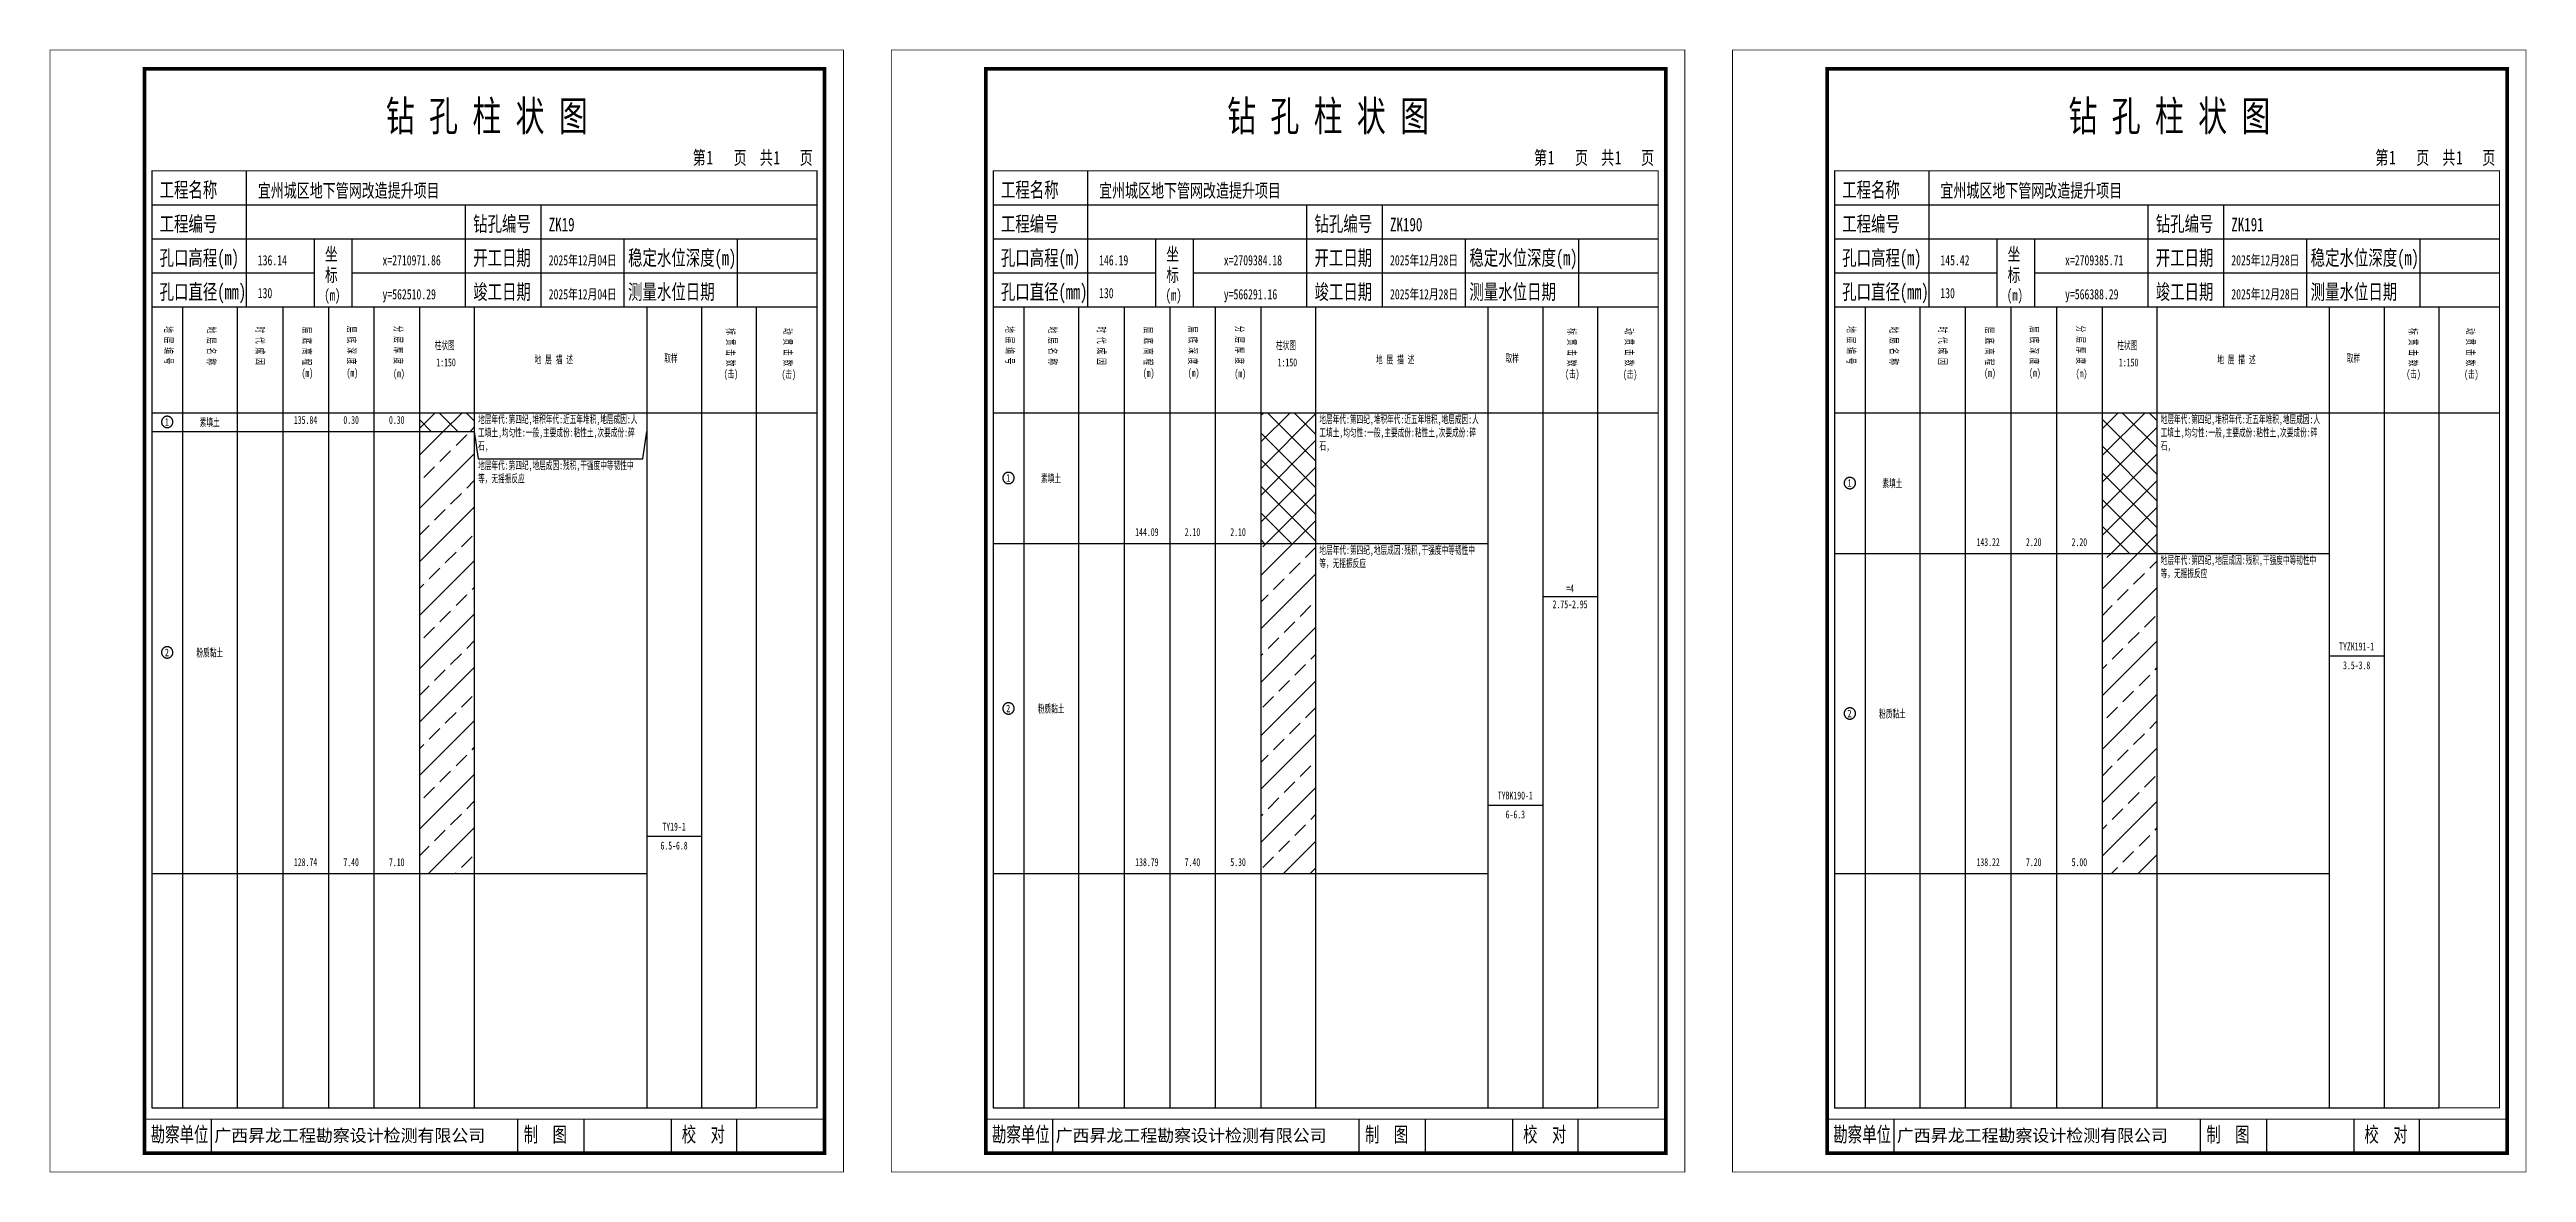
# Model space of a CAD drawing. Header units: millimetres. Extents: x 0 to 2711117, y 0 to 567555.
# Drawn here: x 45205 to 45861, y 0 to 297 of the extents above; entities that cross this region are included whole.
import ezdxf
from ezdxf.enums import TextEntityAlignment as Align

# ---------------------------------------------------------------- set-up
doc = ezdxf.new("R2010")
doc.units = ezdxf.units.MM
doc.layers.add('GICAD_POU_TEXTS', color=7, linetype='Continuous')
doc.layers.add('勘察点图例', color=7, linetype='Continuous')
doc.styles.add('HEAD_FONT', font='simfang.ttf', dxfattribs={"width": 0.6})
doc.styles.add('HEAD_FONT2', font='simfang.ttf', dxfattribs={"width": 0.6})
doc.styles.add('HT', font='simhei.ttf')
doc.styles.add('LZ_FONT', font='simfang.ttf', dxfattribs={"width": 0.7, "height": 8})
doc.styles.add('成果图图块', font='simfang.ttf', dxfattribs={"height": 2.5})
doc.styles.add('成果图表体', font='simfang.ttf', dxfattribs={"width": 0.6, "height": 2.1})
pattern_1 = [(45, (0, 0), (-3.5355339, 3.5355339), []), (135, (0, 0), (-3.5355339, -3.5355339), [])]
pattern_2 = [(45, (0, 0), (-7.0710678, 7.0710678), []), (45, (7.071, 0), (-7.0710678, 7.0710678), [4, -2])]

# ---------------------------------------------------------------- blocks, each defined once
blk = doc.blocks.new('ZK19')
for p, q in [((52, 229), (52, 265)), ((27, 256), (203, 256)), ((110, 229), (110, 256)), ((130, 229), (130, 256)), ((27, 247), (203, 247)), ((70, 229), (70, 247)), ((80, 229), (80, 247)), ((152, 229), (152, 247)), ((182, 229), (182, 247)), ((27, 238), (70, 238)), ((80, 238), (203, 238)), ((27, 229), (35.05, 229)), ((35.05, 229), (35.05, 17)), ((35.05, 229), (49.53, 229)), ((49.53, 229), (49.53, 17)), ((49.53, 229), (61.6, 229)), ((61.6, 229), (61.6, 17)), ((61.6, 229), (73.68, 229)), ((73.68, 229), (73.68, 17)), ((73.68, 229), (85.75, 229)), ((85.75, 229), (85.75, 17)), ((85.75, 229), (97.82, 229)), ((97.82, 229), (97.82, 17)), ((97.82, 229), (112.3, 229)), ((112.3, 229), (112.3, 17)), ((112.3, 229), (157.93, 229)), ((157.93, 229), (157.93, 17)), ((157.93, 229), (172.42, 229)), ((172.42, 229), (172.42, 17)), ((172.42, 229), (186.9, 229)), ((186.9, 229), (186.9, 17)), ((186.9, 229), (203, 229)), ((27, 201), (203, 201)), ((27, 17), (35.05, 17)), ((35.05, 17), (49.53, 17)), ((42.74, 4.95), (42.74, 13.95)), ((42.74, 4.95), (42.74, 13.95)), ((49.53, 17), (61.6, 17)), ((61.6, 17), (73.68, 17)), ((73.68, 17), (85.75, 17)), ((85.75, 17), (97.82, 17)), ((97.82, 17), (112.3, 17)), ((112.3, 17), (157.93, 17)), ((123.83, 4.95), (123.83, 13.95)), ((141.38, 4.95), (141.38, 13.95)), ((157.93, 17), (172.42, 17)), ((164.48, 4.95), (164.48, 13.95)), ((172.42, 17), (186.9, 17)), ((181.84, 4.95), (181.84, 13.95)), ((181.84, 4.95), (181.84, 13.95))]:
    blk.add_line(p, q)
for points, const_width in [([(0, 0), (210, 0), (210, 297), (0, 297)], 0.25), ([(25, 5), (205, 5), (205, 292), (25, 292)], 1), ([(27, 265), (203, 265), (203, 17), (27, 17)], 0.3)]:
    blk.add_lwpolyline(points, close=True, dxfattribs=dict(const_width=const_width))
at = {"const_width": 0.3}
for points in [[(27, 229), (203, 229)], [(25, 14), (205, 14)]]:
    blk.add_lwpolyline(points, dxfattribs=at)
at = {"style": 'LZ_FONT', "width": 0.7}
for s, height, p in [('钻 孔 柱 状 图', 8, (88.9, 275.54)), ('第', 3.6, (170.12, 266.7)), ('1', 3.6, (173.78, 266.75)), ('页', 3.6, (180.96, 266.7)), ('共', 3.6, (187.88, 266.7)), ('1', 3.6, (191.54, 266.7)), ('页', 3.6, (198.44, 266.7)), ('工程名称', 4, (29, 258)), ('宜州城区地下管网改造提升项目', 3.6, (55, 258)), ('工程编号', 4, (29, 249)), ('钻孔编号', 4, (112, 249)), ('ZK19', 3.6, (132, 249)), ('孔口高程(m)', 4, (29, 240)), ('136.14', 2.7, (55, 240)), ('坐', 3.5, (72.79, 241.24)), ('x=2710971.86', 2.7, (88, 240)), ('开工日期', 4, (112, 240)), ('2025年12月04日', 2.7, (132, 240)), ('稳定水位深度(m)', 4, (153, 240)), ('标', 3.5, (72.79, 235.7)), ('孔口直径(mm)', 4, (29, 231)), ('130', 2.7, (54.98, 231.31)), ('(m) ', 3, (72.59, 230.65)), ('y=562510.29', 2.7, (88, 231)), ('竣工日期', 4, (112, 231)), ('2025年12月04日', 2.7, (132, 231)), ('测量水位日期', 4, (153, 231)), ('勘察单位', 4, (26.65, 7.95)), ('制  图', 4, (125.4, 7.95)), ('校  对', 4, (167.22, 7.95))]:
    blk.add_text(s, height=height, dxfattribs=at).set_placement(p)
at = {"style": 'HT'}
blk.add_text('广西昇龙工程勘察设计检测有限公司', height=3.2865, dxfattribs=at).set_placement((43.48, 8.02))
at = {"char_height": 2.1, "width": 22.806, "attachment_point": 1, "rotation": 270, "style": 'HEAD_FONT'}
for s, insert in [('地 层 编 号', (32.46, 223.92)), ('地 层 名 称', (43.79, 223.76)), ('时 代 成 因', (56.67, 223.83)), ('层 底 高 程', (69.07, 223.71)), ('层 底 深 度', (80.9, 223.91)), ('分 层 厚 度', (93.26, 224.01)), ('标 贯 击 数', (181.21, 223.37)), ('动 贯 击 数', (196.38, 223.43))]:
    blk.add_mtext(s, dxfattribs=dict(at, insert=insert))
at = {"char_height": 2.1, "attachment_point": 1}
for s, insert, width, style in [('柱状图', (101.82, 219.87), 7.855, 'HEAD_FONT2'), ('地 层 描 述', (128.29, 216.11), 22.0781, 'HEAD_FONT2'), ('取样', (162.58, 216.44), 7.855, 'HEAD_FONT2'), ('(m)', (66.58, 212.56), 4.7944, 'HEAD_FONT'), ('(m)', (78.47, 212.61), 4.7944, 'HEAD_FONT'), ('(m)', (90.81, 212.43), 4.7944, 'HEAD_FONT'), ('1:150', (102.26, 215.36), 6.9223, 'HEAD_FONT2'), ('(击)', (178.33, 212.31), 7.855, 'HEAD_FONT2'), ('(击)', (193.64, 212.22), 7.855, 'HEAD_FONT2')]:
    blk.add_mtext(s, dxfattribs=dict(at, insert=insert, width=width, style=style))
blk = doc.blocks.new('ZK19_0')
at = {"color": 7}
blk.add_polyline3d([(-1.5, 0.02, 0), (-1.5, -0.06, 0), (-1.49, -0.13, 0), (-1.48, -0.2, 0), (-1.47, -0.28, 0), (-1.46, -0.35, 0), (-1.44, -0.42, 0), (-1.41, -0.49, 0), (-1.39, -0.56, 0), (-1.36, -0.63, 0), (-1.32, -0.69, 0), (-1.29, -0.76, 0), (-1.25, -0.82, 0), (-1.2, -0.88, 0), (-1.16, -0.94, 0), (-1.11, -0.99, 0), (-1.06, -1.04, 0), (-1.01, -1.1, 0), (-0.95, -1.14, 0), (-0.89, -1.19, 0), (-0.83, -1.23, 0), (-0.77, -1.27, 0), (-0.71, -1.31, 0), (-0.64, -1.34, 0), (-0.57, -1.37, 0), (-0.51, -1.4, 0), (-0.44, -1.42, 0), (-0.36, -1.44, 0), (-0.29, -1.46, 0), (-0.22, -1.47, 0), (-0.15, -1.48, 0), (-0.07, -1.48, 0), (0, -1.48, 0), (0.07, -1.48, 0), (0.15, -1.48, 0), (0.22, -1.47, 0), (0.29, -1.46, 0), (0.36, -1.44, 0), (0.44, -1.42, 0), (0.51, -1.4, 0), (0.57, -1.37, 0), (0.64, -1.34, 0), (0.71, -1.31, 0), (0.77, -1.27, 0), (0.83, -1.23, 0), (0.89, -1.19, 0), (0.95, -1.14, 0), (1.01, -1.1, 0), (1.06, -1.04, 0), (1.11, -0.99, 0), (1.16, -0.94, 0), (1.2, -0.88, 0), (1.25, -0.82, 0), (1.29, -0.76, 0), (1.32, -0.69, 0), (1.36, -0.63, 0), (1.39, -0.56, 0), (1.41, -0.49, 0), (1.44, -0.42, 0), (1.46, -0.35, 0), (1.47, -0.28, 0), (1.48, -0.2, 0), (1.49, -0.13, 0), (1.5, -0.06, 0), (1.5, 0.02, 0), (1.5, 0.09, 0), (1.49, 0.16, 0), (1.48, 0.24, 0), (1.47, 0.31, 0), (1.46, 0.38, 0), (1.44, 0.45, 0), (1.41, 0.52, 0), (1.39, 0.59, 0), (1.36, 0.66, 0), (1.32, 0.72, 0), (1.29, 0.79, 0), (1.25, 0.85, 0), (1.2, 0.91, 0), (1.16, 0.97, 0), (1.11, 1.02, 0), (1.06, 1.08, 0), (1.01, 1.13, 0), (0.95, 1.18, 0), (0.89, 1.22, 0), (0.83, 1.26, 0), (0.77, 1.3, 0), (0.71, 1.34, 0), (0.64, 1.37, 0), (0.57, 1.4, 0), (0.51, 1.43, 0), (0.44, 1.45, 0), (0.36, 1.47, 0), (0.29, 1.49, 0), (0.22, 1.5, 0), (0.15, 1.51, 0), (0.07, 1.51, 0), (0, 1.52, 0), (-0.07, 1.51, 0), (-0.15, 1.51, 0), (-0.22, 1.5, 0), (-0.29, 1.49, 0), (-0.36, 1.47, 0), (-0.44, 1.45, 0), (-0.51, 1.43, 0), (-0.57, 1.4, 0), (-0.64, 1.37, 0), (-0.71, 1.34, 0), (-0.77, 1.3, 0), (-0.83, 1.26, 0), (-0.89, 1.22, 0), (-0.95, 1.18, 0), (-1.01, 1.13, 0), (-1.06, 1.08, 0), (-1.11, 1.02, 0), (-1.16, 0.97, 0), (-1.2, 0.91, 0), (-1.25, 0.85, 0), (-1.29, 0.79, 0), (-1.32, 0.72, 0), (-1.36, 0.66, 0), (-1.39, 0.59, 0), (-1.41, 0.52, 0), (-1.44, 0.45, 0), (-1.46, 0.38, 0), (-1.47, 0.31, 0), (-1.48, 0.24, 0), (-1.49, 0.16, 0), (-1.5, 0.09, 0), (-1.5, 0.02, 0)], dxfattribs=at)
at = {"layer": 'GICAD_POU_TEXTS', "color": 7, "style": '成果图图块', "width": 0.7}
blk.add_text('1', height=2, dxfattribs=at).set_placement((-0.09, -0.99), align=Align.CENTER)
blk = doc.blocks.new('ZK19_1')
at = {"color": 7}
blk.add_polyline3d([(-1.5, 0.02, 0), (-1.5, -0.06, 0), (-1.49, -0.13, 0), (-1.48, -0.2, 0), (-1.47, -0.28, 0), (-1.46, -0.35, 0), (-1.44, -0.42, 0), (-1.41, -0.49, 0), (-1.39, -0.56, 0), (-1.36, -0.63, 0), (-1.32, -0.69, 0), (-1.29, -0.76, 0), (-1.25, -0.82, 0), (-1.2, -0.88, 0), (-1.16, -0.94, 0), (-1.11, -0.99, 0), (-1.06, -1.04, 0), (-1.01, -1.1, 0), (-0.95, -1.14, 0), (-0.89, -1.19, 0), (-0.83, -1.23, 0), (-0.77, -1.27, 0), (-0.71, -1.31, 0), (-0.64, -1.34, 0), (-0.57, -1.37, 0), (-0.51, -1.4, 0), (-0.44, -1.42, 0), (-0.36, -1.44, 0), (-0.29, -1.46, 0), (-0.22, -1.47, 0), (-0.15, -1.48, 0), (-0.07, -1.48, 0), (0, -1.48, 0), (0.07, -1.48, 0), (0.15, -1.48, 0), (0.22, -1.47, 0), (0.29, -1.46, 0), (0.36, -1.44, 0), (0.44, -1.42, 0), (0.51, -1.4, 0), (0.57, -1.37, 0), (0.64, -1.34, 0), (0.71, -1.31, 0), (0.77, -1.27, 0), (0.83, -1.23, 0), (0.89, -1.19, 0), (0.95, -1.14, 0), (1.01, -1.1, 0), (1.06, -1.04, 0), (1.11, -0.99, 0), (1.16, -0.94, 0), (1.2, -0.88, 0), (1.25, -0.82, 0), (1.29, -0.76, 0), (1.32, -0.69, 0), (1.36, -0.63, 0), (1.39, -0.56, 0), (1.41, -0.49, 0), (1.44, -0.42, 0), (1.46, -0.35, 0), (1.47, -0.28, 0), (1.48, -0.2, 0), (1.49, -0.13, 0), (1.5, -0.06, 0), (1.5, 0.02, 0), (1.5, 0.09, 0), (1.49, 0.16, 0), (1.48, 0.24, 0), (1.47, 0.31, 0), (1.46, 0.38, 0), (1.44, 0.45, 0), (1.41, 0.52, 0), (1.39, 0.59, 0), (1.36, 0.66, 0), (1.32, 0.72, 0), (1.29, 0.79, 0), (1.25, 0.85, 0), (1.2, 0.91, 0), (1.16, 0.97, 0), (1.11, 1.02, 0), (1.06, 1.08, 0), (1.01, 1.13, 0), (0.95, 1.18, 0), (0.89, 1.22, 0), (0.83, 1.26, 0), (0.77, 1.3, 0), (0.71, 1.34, 0), (0.64, 1.37, 0), (0.57, 1.4, 0), (0.51, 1.43, 0), (0.44, 1.45, 0), (0.36, 1.47, 0), (0.29, 1.49, 0), (0.22, 1.5, 0), (0.15, 1.51, 0), (0.07, 1.51, 0), (0, 1.52, 0), (-0.07, 1.51, 0), (-0.15, 1.51, 0), (-0.22, 1.5, 0), (-0.29, 1.49, 0), (-0.36, 1.47, 0), (-0.44, 1.45, 0), (-0.51, 1.43, 0), (-0.57, 1.4, 0), (-0.64, 1.37, 0), (-0.71, 1.34, 0), (-0.77, 1.3, 0), (-0.83, 1.26, 0), (-0.89, 1.22, 0), (-0.95, 1.18, 0), (-1.01, 1.13, 0), (-1.06, 1.08, 0), (-1.11, 1.02, 0), (-1.16, 0.97, 0), (-1.2, 0.91, 0), (-1.25, 0.85, 0), (-1.29, 0.79, 0), (-1.32, 0.72, 0), (-1.36, 0.66, 0), (-1.39, 0.59, 0), (-1.41, 0.52, 0), (-1.44, 0.45, 0), (-1.46, 0.38, 0), (-1.47, 0.31, 0), (-1.48, 0.24, 0), (-1.49, 0.16, 0), (-1.5, 0.09, 0), (-1.5, 0.02, 0)], dxfattribs=at)
at = {"layer": 'GICAD_POU_TEXTS', "color": 7, "style": '成果图图块', "width": 0.7}
blk.add_text('2', height=2, dxfattribs=at).set_placement((-0.09, -0.99), align=Align.CENTER)
blk = doc.blocks.new('ZK190')
for p, q in [((52, 229), (52, 265)), ((27, 256), (203, 256)), ((110, 229), (110, 256)), ((130, 229), (130, 256)), ((27, 247), (203, 247)), ((70, 229), (70, 247)), ((80, 229), (80, 247)), ((152, 229), (152, 247)), ((182, 229), (182, 247)), ((27, 238), (70, 238)), ((80, 238), (203, 238)), ((27, 229), (35.05, 229)), ((35.05, 229), (35.05, 17)), ((35.05, 229), (49.53, 229)), ((49.53, 229), (49.53, 17)), ((49.53, 229), (61.6, 229)), ((61.6, 229), (61.6, 17)), ((61.6, 229), (73.68, 229)), ((73.68, 229), (73.68, 17)), ((73.68, 229), (85.75, 229)), ((85.75, 229), (85.75, 17)), ((85.75, 229), (97.82, 229)), ((97.82, 229), (97.82, 17)), ((97.82, 229), (112.3, 229)), ((112.3, 229), (112.3, 17)), ((112.3, 229), (157.93, 229)), ((157.93, 229), (157.93, 17)), ((157.93, 229), (172.42, 229)), ((172.42, 229), (172.42, 17)), ((172.42, 229), (186.9, 229)), ((186.9, 229), (186.9, 17)), ((186.9, 229), (203, 229)), ((27, 201), (203, 201)), ((27, 17), (35.05, 17)), ((35.05, 17), (49.53, 17)), ((42.74, 4.95), (42.74, 13.95)), ((42.74, 4.95), (42.74, 13.95)), ((49.53, 17), (61.6, 17)), ((61.6, 17), (73.68, 17)), ((73.68, 17), (85.75, 17)), ((85.75, 17), (97.82, 17)), ((97.82, 17), (112.3, 17)), ((112.3, 17), (157.93, 17)), ((123.83, 4.95), (123.83, 13.95)), ((141.38, 4.95), (141.38, 13.95)), ((157.93, 17), (172.42, 17)), ((164.48, 4.95), (164.48, 13.95)), ((172.42, 17), (186.9, 17)), ((181.84, 4.95), (181.84, 13.95)), ((181.84, 4.95), (181.84, 13.95))]:
    blk.add_line(p, q)
for points, const_width in [([(0, 0), (210, 0), (210, 297), (0, 297)], 0.25), ([(25, 5), (205, 5), (205, 292), (25, 292)], 1), ([(27, 265), (203, 265), (203, 17), (27, 17)], 0.3)]:
    blk.add_lwpolyline(points, close=True, dxfattribs=dict(const_width=const_width))
at = {"const_width": 0.3}
for points in [[(27, 229), (203, 229)], [(25, 14), (205, 14)]]:
    blk.add_lwpolyline(points, dxfattribs=at)
at = {"style": 'LZ_FONT', "width": 0.7}
for s, height, p in [('钻 孔 柱 状 图', 8, (88.9, 275.54)), ('第', 3.6, (170.12, 266.7)), ('1', 3.6, (173.78, 266.75)), ('页', 3.6, (180.96, 266.7)), ('共', 3.6, (187.88, 266.7)), ('1', 3.6, (191.54, 266.7)), ('页', 3.6, (198.44, 266.7)), ('工程名称', 4, (29, 258)), ('宜州城区地下管网改造提升项目', 3.6, (55, 258)), ('工程编号', 4, (29, 249)), ('钻孔编号', 4, (112, 249)), ('ZK190', 3.6, (132, 249)), ('孔口高程(m)', 4, (29, 240)), ('146.19', 2.7, (55, 240)), ('坐', 3.5, (72.79, 241.24)), ('x=2709384.18', 2.7, (88, 240)), ('开工日期', 4, (112, 240)), ('2025年12月28日', 2.7, (132, 240)), ('稳定水位深度(m)', 4, (153, 240)), ('标', 3.5, (72.79, 235.7)), ('孔口直径(mm)', 4, (29, 231)), ('130', 2.7, (54.98, 231.31)), ('(m) ', 3, (72.59, 230.65)), ('y=566291.16', 2.7, (88, 231)), ('竣工日期', 4, (112, 231)), ('2025年12月28日', 2.7, (132, 231)), ('测量水位日期', 4, (153, 231)), ('勘察单位', 4, (26.65, 7.95)), ('制  图', 4, (125.4, 7.95)), ('校  对', 4, (167.22, 7.95))]:
    blk.add_text(s, height=height, dxfattribs=at).set_placement(p)
at = {"style": 'HT'}
blk.add_text('广西昇龙工程勘察设计检测有限公司', height=3.2865, dxfattribs=at).set_placement((43.48, 8.02))
at = {"char_height": 2.1, "width": 22.806, "attachment_point": 1, "rotation": 270, "style": 'HEAD_FONT'}
for s, insert in [('地 层 编 号', (32.46, 223.92)), ('地 层 名 称', (43.79, 223.76)), ('时 代 成 因', (56.67, 223.83)), ('层 底 高 程', (69.07, 223.71)), ('层 底 深 度', (80.9, 223.91)), ('分 层 厚 度', (93.26, 224.01)), ('标 贯 击 数', (181.21, 223.37)), ('动 贯 击 数', (196.38, 223.43))]:
    blk.add_mtext(s, dxfattribs=dict(at, insert=insert))
at = {"char_height": 2.1, "attachment_point": 1}
for s, insert, width, style in [('柱状图', (101.82, 219.87), 7.855, 'HEAD_FONT2'), ('地 层 描 述', (128.29, 216.11), 22.0781, 'HEAD_FONT2'), ('取样', (162.58, 216.44), 7.855, 'HEAD_FONT2'), ('(m)', (66.58, 212.56), 4.7944, 'HEAD_FONT'), ('(m)', (78.47, 212.61), 4.7944, 'HEAD_FONT'), ('(m)', (90.81, 212.43), 4.7944, 'HEAD_FONT'), ('1:150', (102.26, 215.36), 6.9223, 'HEAD_FONT2'), ('(击)', (178.33, 212.31), 7.855, 'HEAD_FONT2'), ('(击)', (193.64, 212.22), 7.855, 'HEAD_FONT2')]:
    blk.add_mtext(s, dxfattribs=dict(at, insert=insert, width=width, style=style))
blk = doc.blocks.new('ZK190_0')
at = {"color": 7}
blk.add_polyline3d([(-1.5, 0.02, 0), (-1.5, -0.06, 0), (-1.49, -0.13, 0), (-1.48, -0.2, 0), (-1.47, -0.28, 0), (-1.46, -0.35, 0), (-1.44, -0.42, 0), (-1.41, -0.49, 0), (-1.39, -0.56, 0), (-1.36, -0.63, 0), (-1.32, -0.69, 0), (-1.29, -0.76, 0), (-1.25, -0.82, 0), (-1.2, -0.88, 0), (-1.16, -0.94, 0), (-1.11, -0.99, 0), (-1.06, -1.04, 0), (-1.01, -1.1, 0), (-0.95, -1.14, 0), (-0.89, -1.19, 0), (-0.83, -1.23, 0), (-0.77, -1.27, 0), (-0.71, -1.31, 0), (-0.64, -1.34, 0), (-0.57, -1.37, 0), (-0.51, -1.4, 0), (-0.44, -1.42, 0), (-0.36, -1.44, 0), (-0.29, -1.46, 0), (-0.22, -1.47, 0), (-0.15, -1.48, 0), (-0.07, -1.48, 0), (0, -1.48, 0), (0.07, -1.48, 0), (0.15, -1.48, 0), (0.22, -1.47, 0), (0.29, -1.46, 0), (0.36, -1.44, 0), (0.44, -1.42, 0), (0.51, -1.4, 0), (0.57, -1.37, 0), (0.64, -1.34, 0), (0.71, -1.31, 0), (0.77, -1.27, 0), (0.83, -1.23, 0), (0.89, -1.19, 0), (0.95, -1.14, 0), (1.01, -1.1, 0), (1.06, -1.04, 0), (1.11, -0.99, 0), (1.16, -0.94, 0), (1.2, -0.88, 0), (1.25, -0.82, 0), (1.29, -0.76, 0), (1.32, -0.69, 0), (1.36, -0.63, 0), (1.39, -0.56, 0), (1.41, -0.49, 0), (1.44, -0.42, 0), (1.46, -0.35, 0), (1.47, -0.28, 0), (1.48, -0.2, 0), (1.49, -0.13, 0), (1.5, -0.06, 0), (1.5, 0.02, 0), (1.5, 0.09, 0), (1.49, 0.16, 0), (1.48, 0.24, 0), (1.47, 0.31, 0), (1.46, 0.38, 0), (1.44, 0.45, 0), (1.41, 0.52, 0), (1.39, 0.59, 0), (1.36, 0.66, 0), (1.32, 0.72, 0), (1.29, 0.79, 0), (1.25, 0.85, 0), (1.2, 0.91, 0), (1.16, 0.97, 0), (1.11, 1.02, 0), (1.06, 1.08, 0), (1.01, 1.13, 0), (0.95, 1.18, 0), (0.89, 1.22, 0), (0.83, 1.26, 0), (0.77, 1.3, 0), (0.71, 1.34, 0), (0.64, 1.37, 0), (0.57, 1.4, 0), (0.51, 1.43, 0), (0.44, 1.45, 0), (0.36, 1.47, 0), (0.29, 1.49, 0), (0.22, 1.5, 0), (0.15, 1.51, 0), (0.07, 1.51, 0), (0, 1.52, 0), (-0.07, 1.51, 0), (-0.15, 1.51, 0), (-0.22, 1.5, 0), (-0.29, 1.49, 0), (-0.36, 1.47, 0), (-0.44, 1.45, 0), (-0.51, 1.43, 0), (-0.57, 1.4, 0), (-0.64, 1.37, 0), (-0.71, 1.34, 0), (-0.77, 1.3, 0), (-0.83, 1.26, 0), (-0.89, 1.22, 0), (-0.95, 1.18, 0), (-1.01, 1.13, 0), (-1.06, 1.08, 0), (-1.11, 1.02, 0), (-1.16, 0.97, 0), (-1.2, 0.91, 0), (-1.25, 0.85, 0), (-1.29, 0.79, 0), (-1.32, 0.72, 0), (-1.36, 0.66, 0), (-1.39, 0.59, 0), (-1.41, 0.52, 0), (-1.44, 0.45, 0), (-1.46, 0.38, 0), (-1.47, 0.31, 0), (-1.48, 0.24, 0), (-1.49, 0.16, 0), (-1.5, 0.09, 0), (-1.5, 0.02, 0)], dxfattribs=at)
at = {"layer": 'GICAD_POU_TEXTS', "color": 7, "style": '成果图图块', "width": 0.7}
blk.add_text('1', height=2, dxfattribs=at).set_placement((-0.09, -0.99), align=Align.CENTER)
blk = doc.blocks.new('ZK190_1')
at = {"color": 7}
blk.add_polyline3d([(-1.5, 0.02, 0), (-1.5, -0.06, 0), (-1.49, -0.13, 0), (-1.48, -0.2, 0), (-1.47, -0.28, 0), (-1.46, -0.35, 0), (-1.44, -0.42, 0), (-1.41, -0.49, 0), (-1.39, -0.56, 0), (-1.36, -0.63, 0), (-1.32, -0.69, 0), (-1.29, -0.76, 0), (-1.25, -0.82, 0), (-1.2, -0.88, 0), (-1.16, -0.94, 0), (-1.11, -0.99, 0), (-1.06, -1.04, 0), (-1.01, -1.1, 0), (-0.95, -1.14, 0), (-0.89, -1.19, 0), (-0.83, -1.23, 0), (-0.77, -1.27, 0), (-0.71, -1.31, 0), (-0.64, -1.34, 0), (-0.57, -1.37, 0), (-0.51, -1.4, 0), (-0.44, -1.42, 0), (-0.36, -1.44, 0), (-0.29, -1.46, 0), (-0.22, -1.47, 0), (-0.15, -1.48, 0), (-0.07, -1.48, 0), (0, -1.48, 0), (0.07, -1.48, 0), (0.15, -1.48, 0), (0.22, -1.47, 0), (0.29, -1.46, 0), (0.36, -1.44, 0), (0.44, -1.42, 0), (0.51, -1.4, 0), (0.57, -1.37, 0), (0.64, -1.34, 0), (0.71, -1.31, 0), (0.77, -1.27, 0), (0.83, -1.23, 0), (0.89, -1.19, 0), (0.95, -1.14, 0), (1.01, -1.1, 0), (1.06, -1.04, 0), (1.11, -0.99, 0), (1.16, -0.94, 0), (1.2, -0.88, 0), (1.25, -0.82, 0), (1.29, -0.76, 0), (1.32, -0.69, 0), (1.36, -0.63, 0), (1.39, -0.56, 0), (1.41, -0.49, 0), (1.44, -0.42, 0), (1.46, -0.35, 0), (1.47, -0.28, 0), (1.48, -0.2, 0), (1.49, -0.13, 0), (1.5, -0.06, 0), (1.5, 0.02, 0), (1.5, 0.09, 0), (1.49, 0.16, 0), (1.48, 0.24, 0), (1.47, 0.31, 0), (1.46, 0.38, 0), (1.44, 0.45, 0), (1.41, 0.52, 0), (1.39, 0.59, 0), (1.36, 0.66, 0), (1.32, 0.72, 0), (1.29, 0.79, 0), (1.25, 0.85, 0), (1.2, 0.91, 0), (1.16, 0.97, 0), (1.11, 1.02, 0), (1.06, 1.08, 0), (1.01, 1.13, 0), (0.95, 1.18, 0), (0.89, 1.22, 0), (0.83, 1.26, 0), (0.77, 1.3, 0), (0.71, 1.34, 0), (0.64, 1.37, 0), (0.57, 1.4, 0), (0.51, 1.43, 0), (0.44, 1.45, 0), (0.36, 1.47, 0), (0.29, 1.49, 0), (0.22, 1.5, 0), (0.15, 1.51, 0), (0.07, 1.51, 0), (0, 1.52, 0), (-0.07, 1.51, 0), (-0.15, 1.51, 0), (-0.22, 1.5, 0), (-0.29, 1.49, 0), (-0.36, 1.47, 0), (-0.44, 1.45, 0), (-0.51, 1.43, 0), (-0.57, 1.4, 0), (-0.64, 1.37, 0), (-0.71, 1.34, 0), (-0.77, 1.3, 0), (-0.83, 1.26, 0), (-0.89, 1.22, 0), (-0.95, 1.18, 0), (-1.01, 1.13, 0), (-1.06, 1.08, 0), (-1.11, 1.02, 0), (-1.16, 0.97, 0), (-1.2, 0.91, 0), (-1.25, 0.85, 0), (-1.29, 0.79, 0), (-1.32, 0.72, 0), (-1.36, 0.66, 0), (-1.39, 0.59, 0), (-1.41, 0.52, 0), (-1.44, 0.45, 0), (-1.46, 0.38, 0), (-1.47, 0.31, 0), (-1.48, 0.24, 0), (-1.49, 0.16, 0), (-1.5, 0.09, 0), (-1.5, 0.02, 0)], dxfattribs=at)
at = {"layer": 'GICAD_POU_TEXTS', "color": 7, "style": '成果图图块', "width": 0.7}
blk.add_text('2', height=2, dxfattribs=at).set_placement((-0.09, -0.99), align=Align.CENTER)
blk = doc.blocks.new('ZK191')
for p, q in [((52, 229), (52, 265)), ((27, 256), (203, 256)), ((110, 229), (110, 256)), ((130, 229), (130, 256)), ((27, 247), (203, 247)), ((70, 229), (70, 247)), ((80, 229), (80, 247)), ((152, 229), (152, 247)), ((182, 229), (182, 247)), ((27, 238), (70, 238)), ((80, 238), (203, 238)), ((27, 229), (35.05, 229)), ((35.05, 229), (35.05, 17)), ((35.05, 229), (49.53, 229)), ((49.53, 229), (49.53, 17)), ((49.53, 229), (61.6, 229)), ((61.6, 229), (61.6, 17)), ((61.6, 229), (73.68, 229)), ((73.68, 229), (73.68, 17)), ((73.68, 229), (85.75, 229)), ((85.75, 229), (85.75, 17)), ((85.75, 229), (97.82, 229)), ((97.82, 229), (97.82, 17)), ((97.82, 229), (112.3, 229)), ((112.3, 229), (112.3, 17)), ((112.3, 229), (157.93, 229)), ((157.93, 229), (157.93, 17)), ((157.93, 229), (172.42, 229)), ((172.42, 229), (172.42, 17)), ((172.42, 229), (186.9, 229)), ((186.9, 229), (186.9, 17)), ((186.9, 229), (203, 229)), ((27, 201), (203, 201)), ((27, 17), (35.05, 17)), ((35.05, 17), (49.53, 17)), ((42.74, 4.95), (42.74, 13.95)), ((42.74, 4.95), (42.74, 13.95)), ((49.53, 17), (61.6, 17)), ((61.6, 17), (73.68, 17)), ((73.68, 17), (85.75, 17)), ((85.75, 17), (97.82, 17)), ((97.82, 17), (112.3, 17)), ((112.3, 17), (157.93, 17)), ((123.83, 4.95), (123.83, 13.95)), ((141.38, 4.95), (141.38, 13.95)), ((157.93, 17), (172.42, 17)), ((164.48, 4.95), (164.48, 13.95)), ((172.42, 17), (186.9, 17)), ((181.84, 4.95), (181.84, 13.95)), ((181.84, 4.95), (181.84, 13.95))]:
    blk.add_line(p, q)
for points, const_width in [([(0, 0), (210, 0), (210, 297), (0, 297)], 0.25), ([(25, 5), (205, 5), (205, 292), (25, 292)], 1), ([(27, 265), (203, 265), (203, 17), (27, 17)], 0.3)]:
    blk.add_lwpolyline(points, close=True, dxfattribs=dict(const_width=const_width))
at = {"const_width": 0.3}
for points in [[(27, 229), (203, 229)], [(25, 14), (205, 14)]]:
    blk.add_lwpolyline(points, dxfattribs=at)
at = {"style": 'LZ_FONT', "width": 0.7}
for s, height, p in [('钻 孔 柱 状 图', 8, (88.9, 275.54)), ('第', 3.6, (170.12, 266.7)), ('1', 3.6, (173.78, 266.75)), ('页', 3.6, (180.96, 266.7)), ('共', 3.6, (187.88, 266.7)), ('1', 3.6, (191.54, 266.7)), ('页', 3.6, (198.44, 266.7)), ('工程名称', 4, (29, 258)), ('宜州城区地下管网改造提升项目', 3.6, (55, 258)), ('工程编号', 4, (29, 249)), ('钻孔编号', 4, (112, 249)), ('ZK191', 3.6, (132, 249)), ('孔口高程(m)', 4, (29, 240)), ('145.42', 2.7, (55, 240)), ('坐', 3.5, (72.79, 241.24)), ('x=2709385.71', 2.7, (88, 240)), ('开工日期', 4, (112, 240)), ('2025年12月28日', 2.7, (132, 240)), ('稳定水位深度(m)', 4, (153, 240)), ('标', 3.5, (72.79, 235.7)), ('孔口直径(mm)', 4, (29, 231)), ('130', 2.7, (54.98, 231.31)), ('(m) ', 3, (72.59, 230.65)), ('y=566388.29', 2.7, (88, 231)), ('竣工日期', 4, (112, 231)), ('2025年12月28日', 2.7, (132, 231)), ('测量水位日期', 4, (153, 231)), ('勘察单位', 4, (26.65, 7.95)), ('制  图', 4, (125.4, 7.95)), ('校  对', 4, (167.22, 7.95))]:
    blk.add_text(s, height=height, dxfattribs=at).set_placement(p)
at = {"style": 'HT'}
blk.add_text('广西昇龙工程勘察设计检测有限公司', height=3.2865, dxfattribs=at).set_placement((43.48, 8.02))
at = {"char_height": 2.1, "width": 22.806, "attachment_point": 1, "rotation": 270, "style": 'HEAD_FONT'}
for s, insert in [('地 层 编 号', (32.46, 223.92)), ('地 层 名 称', (43.79, 223.76)), ('时 代 成 因', (56.67, 223.83)), ('层 底 高 程', (69.07, 223.71)), ('层 底 深 度', (80.9, 223.91)), ('分 层 厚 度', (93.26, 224.01)), ('标 贯 击 数', (181.21, 223.37)), ('动 贯 击 数', (196.38, 223.43))]:
    blk.add_mtext(s, dxfattribs=dict(at, insert=insert))
at = {"char_height": 2.1, "attachment_point": 1}
for s, insert, width, style in [('柱状图', (101.82, 219.87), 7.855, 'HEAD_FONT2'), ('地 层 描 述', (128.29, 216.11), 22.0781, 'HEAD_FONT2'), ('取样', (162.58, 216.44), 7.855, 'HEAD_FONT2'), ('(m)', (66.58, 212.56), 4.7944, 'HEAD_FONT'), ('(m)', (78.47, 212.61), 4.7944, 'HEAD_FONT'), ('(m)', (90.81, 212.43), 4.7944, 'HEAD_FONT'), ('1:150', (102.26, 215.36), 6.9223, 'HEAD_FONT2'), ('(击)', (178.33, 212.31), 7.855, 'HEAD_FONT2'), ('(击)', (193.64, 212.22), 7.855, 'HEAD_FONT2')]:
    blk.add_mtext(s, dxfattribs=dict(at, insert=insert, width=width, style=style))
blk = doc.blocks.new('ZK191_0')
at = {"color": 7}
blk.add_polyline3d([(-1.5, 0.02, 0), (-1.5, -0.06, 0), (-1.49, -0.13, 0), (-1.48, -0.2, 0), (-1.47, -0.28, 0), (-1.46, -0.35, 0), (-1.44, -0.42, 0), (-1.41, -0.49, 0), (-1.39, -0.56, 0), (-1.36, -0.63, 0), (-1.32, -0.69, 0), (-1.29, -0.76, 0), (-1.25, -0.82, 0), (-1.2, -0.88, 0), (-1.16, -0.94, 0), (-1.11, -0.99, 0), (-1.06, -1.04, 0), (-1.01, -1.1, 0), (-0.95, -1.14, 0), (-0.89, -1.19, 0), (-0.83, -1.23, 0), (-0.77, -1.27, 0), (-0.71, -1.31, 0), (-0.64, -1.34, 0), (-0.57, -1.37, 0), (-0.51, -1.4, 0), (-0.44, -1.42, 0), (-0.36, -1.44, 0), (-0.29, -1.46, 0), (-0.22, -1.47, 0), (-0.15, -1.48, 0), (-0.07, -1.48, 0), (0, -1.48, 0), (0.07, -1.48, 0), (0.15, -1.48, 0), (0.22, -1.47, 0), (0.29, -1.46, 0), (0.36, -1.44, 0), (0.44, -1.42, 0), (0.51, -1.4, 0), (0.57, -1.37, 0), (0.64, -1.34, 0), (0.71, -1.31, 0), (0.77, -1.27, 0), (0.83, -1.23, 0), (0.89, -1.19, 0), (0.95, -1.14, 0), (1.01, -1.1, 0), (1.06, -1.04, 0), (1.11, -0.99, 0), (1.16, -0.94, 0), (1.2, -0.88, 0), (1.25, -0.82, 0), (1.29, -0.76, 0), (1.32, -0.69, 0), (1.36, -0.63, 0), (1.39, -0.56, 0), (1.41, -0.49, 0), (1.44, -0.42, 0), (1.46, -0.35, 0), (1.47, -0.28, 0), (1.48, -0.2, 0), (1.49, -0.13, 0), (1.5, -0.06, 0), (1.5, 0.02, 0), (1.5, 0.09, 0), (1.49, 0.16, 0), (1.48, 0.24, 0), (1.47, 0.31, 0), (1.46, 0.38, 0), (1.44, 0.45, 0), (1.41, 0.52, 0), (1.39, 0.59, 0), (1.36, 0.66, 0), (1.32, 0.72, 0), (1.29, 0.79, 0), (1.25, 0.85, 0), (1.2, 0.91, 0), (1.16, 0.97, 0), (1.11, 1.02, 0), (1.06, 1.08, 0), (1.01, 1.13, 0), (0.95, 1.18, 0), (0.89, 1.22, 0), (0.83, 1.26, 0), (0.77, 1.3, 0), (0.71, 1.34, 0), (0.64, 1.37, 0), (0.57, 1.4, 0), (0.51, 1.43, 0), (0.44, 1.45, 0), (0.36, 1.47, 0), (0.29, 1.49, 0), (0.22, 1.5, 0), (0.15, 1.51, 0), (0.07, 1.51, 0), (0, 1.52, 0), (-0.07, 1.51, 0), (-0.15, 1.51, 0), (-0.22, 1.5, 0), (-0.29, 1.49, 0), (-0.36, 1.47, 0), (-0.44, 1.45, 0), (-0.51, 1.43, 0), (-0.57, 1.4, 0), (-0.64, 1.37, 0), (-0.71, 1.34, 0), (-0.77, 1.3, 0), (-0.83, 1.26, 0), (-0.89, 1.22, 0), (-0.95, 1.18, 0), (-1.01, 1.13, 0), (-1.06, 1.08, 0), (-1.11, 1.02, 0), (-1.16, 0.97, 0), (-1.2, 0.91, 0), (-1.25, 0.85, 0), (-1.29, 0.79, 0), (-1.32, 0.72, 0), (-1.36, 0.66, 0), (-1.39, 0.59, 0), (-1.41, 0.52, 0), (-1.44, 0.45, 0), (-1.46, 0.38, 0), (-1.47, 0.31, 0), (-1.48, 0.24, 0), (-1.49, 0.16, 0), (-1.5, 0.09, 0), (-1.5, 0.02, 0)], dxfattribs=at)
at = {"layer": 'GICAD_POU_TEXTS', "color": 7, "style": '成果图图块', "width": 0.7}
blk.add_text('1', height=2, dxfattribs=at).set_placement((-0.09, -0.99), align=Align.CENTER)
blk = doc.blocks.new('ZK191_1')
at = {"color": 7}
blk.add_polyline3d([(-1.5, 0.02, 0), (-1.5, -0.06, 0), (-1.49, -0.13, 0), (-1.48, -0.2, 0), (-1.47, -0.28, 0), (-1.46, -0.35, 0), (-1.44, -0.42, 0), (-1.41, -0.49, 0), (-1.39, -0.56, 0), (-1.36, -0.63, 0), (-1.32, -0.69, 0), (-1.29, -0.76, 0), (-1.25, -0.82, 0), (-1.2, -0.88, 0), (-1.16, -0.94, 0), (-1.11, -0.99, 0), (-1.06, -1.04, 0), (-1.01, -1.1, 0), (-0.95, -1.14, 0), (-0.89, -1.19, 0), (-0.83, -1.23, 0), (-0.77, -1.27, 0), (-0.71, -1.31, 0), (-0.64, -1.34, 0), (-0.57, -1.37, 0), (-0.51, -1.4, 0), (-0.44, -1.42, 0), (-0.36, -1.44, 0), (-0.29, -1.46, 0), (-0.22, -1.47, 0), (-0.15, -1.48, 0), (-0.07, -1.48, 0), (0, -1.48, 0), (0.07, -1.48, 0), (0.15, -1.48, 0), (0.22, -1.47, 0), (0.29, -1.46, 0), (0.36, -1.44, 0), (0.44, -1.42, 0), (0.51, -1.4, 0), (0.57, -1.37, 0), (0.64, -1.34, 0), (0.71, -1.31, 0), (0.77, -1.27, 0), (0.83, -1.23, 0), (0.89, -1.19, 0), (0.95, -1.14, 0), (1.01, -1.1, 0), (1.06, -1.04, 0), (1.11, -0.99, 0), (1.16, -0.94, 0), (1.2, -0.88, 0), (1.25, -0.82, 0), (1.29, -0.76, 0), (1.32, -0.69, 0), (1.36, -0.63, 0), (1.39, -0.56, 0), (1.41, -0.49, 0), (1.44, -0.42, 0), (1.46, -0.35, 0), (1.47, -0.28, 0), (1.48, -0.2, 0), (1.49, -0.13, 0), (1.5, -0.06, 0), (1.5, 0.02, 0), (1.5, 0.09, 0), (1.49, 0.16, 0), (1.48, 0.24, 0), (1.47, 0.31, 0), (1.46, 0.38, 0), (1.44, 0.45, 0), (1.41, 0.52, 0), (1.39, 0.59, 0), (1.36, 0.66, 0), (1.32, 0.72, 0), (1.29, 0.79, 0), (1.25, 0.85, 0), (1.2, 0.91, 0), (1.16, 0.97, 0), (1.11, 1.02, 0), (1.06, 1.08, 0), (1.01, 1.13, 0), (0.95, 1.18, 0), (0.89, 1.22, 0), (0.83, 1.26, 0), (0.77, 1.3, 0), (0.71, 1.34, 0), (0.64, 1.37, 0), (0.57, 1.4, 0), (0.51, 1.43, 0), (0.44, 1.45, 0), (0.36, 1.47, 0), (0.29, 1.49, 0), (0.22, 1.5, 0), (0.15, 1.51, 0), (0.07, 1.51, 0), (0, 1.52, 0), (-0.07, 1.51, 0), (-0.15, 1.51, 0), (-0.22, 1.5, 0), (-0.29, 1.49, 0), (-0.36, 1.47, 0), (-0.44, 1.45, 0), (-0.51, 1.43, 0), (-0.57, 1.4, 0), (-0.64, 1.37, 0), (-0.71, 1.34, 0), (-0.77, 1.3, 0), (-0.83, 1.26, 0), (-0.89, 1.22, 0), (-0.95, 1.18, 0), (-1.01, 1.13, 0), (-1.06, 1.08, 0), (-1.11, 1.02, 0), (-1.16, 0.97, 0), (-1.2, 0.91, 0), (-1.25, 0.85, 0), (-1.29, 0.79, 0), (-1.32, 0.72, 0), (-1.36, 0.66, 0), (-1.39, 0.59, 0), (-1.41, 0.52, 0), (-1.44, 0.45, 0), (-1.46, 0.38, 0), (-1.47, 0.31, 0), (-1.48, 0.24, 0), (-1.49, 0.16, 0), (-1.5, 0.09, 0), (-1.5, 0.02, 0)], dxfattribs=at)
at = {"layer": 'GICAD_POU_TEXTS', "color": 7, "style": '成果图图块', "width": 0.7}
blk.add_text('2', height=2, dxfattribs=at).set_placement((-0.09, -0.99), align=Align.CENTER)

msp = doc.modelspace()

# ---------------------------------------------------------------- hatches: boundary and pattern name
at = {"layer": '勘察点图例'}
h = msp.add_hatch(dxfattribs=at)
h.set_pattern_fill('GKSTT', color=256, scale=0.5, style=0, pattern_type=2)
h.set_pattern_definition(pattern_1)
h.paths.add_polyline_path([(45303.18, 196.05), (45317.66, 196.05), (45317.66, 201), (45303.18, 201)])
h = msp.add_hatch(dxfattribs=at)
h.set_pattern_fill('GKSTT', color=256, scale=0.5, style=0, pattern_type=2)
h.set_pattern_definition(pattern_1)
h.paths.add_polyline_path([(45525.86, 166.38), (45540.35, 166.38), (45540.35, 201), (45525.86, 201)])
h = msp.add_hatch(dxfattribs=at)
h.set_pattern_fill('GKSTT', color=256, scale=0.5, style=0, pattern_type=2)
h.set_pattern_definition(pattern_1)
h.paths.add_polyline_path([(45748.55, 163.72), (45763.04, 163.72), (45763.04, 201), (45748.55, 201)])
h = msp.add_hatch(dxfattribs=at)
h.set_pattern_fill('GKFZNT', color=256, scale=0.5, style=0, pattern_type=2)
h.set_pattern_definition(pattern_2)
h.paths.add_polyline_path([(45303.18, 79), (45317.66, 79), (45317.66, 196.05), (45303.18, 196.05)])
h = msp.add_hatch(dxfattribs=at)
h.set_pattern_fill('GKFZNT', color=256, scale=0.5, style=0, pattern_type=2)
h.set_pattern_definition(pattern_2)
h.paths.add_polyline_path([(45525.86, 79), (45540.35, 79), (45540.35, 166.38), (45525.86, 166.38)])
h = msp.add_hatch(dxfattribs=at)
h.set_pattern_fill('GKFZNT', color=256, scale=0.5, style=0, pattern_type=2)
h.set_pattern_definition(pattern_2)
h.paths.add_polyline_path([(45748.55, 79), (45763.04, 79), (45763.04, 163.72), (45748.55, 163.72)])

# ---------------------------------------------------------------- linework, layer by layer
for p, q in [((45232.36, 196.05), (45317.66, 196.05)), ((45317.66, 196.05), (45318.66, 188.81)), ((45362.29, 188.81), (45363.29, 196.05)), ((45318.66, 188.81), (45362.29, 188.81)), ((45455.05, 166.38), (45540.35, 166.38)), ((45540.35, 166.38), (45585.98, 166.38)), ((45677.73, 163.72), (45763.04, 163.72)), ((45763.04, 163.72), (45808.67, 163.72)), ((45600.47, 152.36), (45614.95, 152.36)), ((45808.67, 136.61), (45823.15, 136.61)), ((45585.98, 97.14), (45600.47, 97.14)), ((45363.29, 88.89), (45377.78, 88.89)), ((45232.36, 79), (45317.66, 79)), ((45317.66, 79), (45363.29, 79)), ((45455.05, 79), (45540.35, 79)), ((45540.35, 79), (45585.98, 79)), ((45677.73, 79), (45763.04, 79)), ((45763.04, 79), (45808.67, 79))]:
    msp.add_line(p, q, dxfattribs=at)

# ---------------------------------------------------------------- block references
for name, p in [('ZK19', (45205.36, 0)), ('ZK190', (45428.05, 0)), ('ZK191', (45650.73, 0)), ('ZK19_0', (45236.38, 198.53)), ('ZK190_0', (45459.07, 183.69)), ('ZK191_0', (45681.76, 182.36)), ('ZK19_1', (45236.38, 137.53)), ('ZK190_1', (45459.07, 122.69)), ('ZK191_1', (45681.76, 121.36))]:
    msp.add_blockref(name, p, dxfattribs=at)

# ---------------------------------------------------------------- texts
at = {"layer": '勘察点图例', "style": '成果图表体', "width": 0.6}
for s, p in [('素填土', (45247.65, 198.53)), ('135.84', (45273, 199.05)), ('0.30', (45285.07, 199.05)), ('0.30', (45297.14, 199.05)), ('素填土', (45470.34, 183.69)), ('素填土', (45693.02, 182.36)), ('144.09', (45495.69, 169.38)), ('2.10', (45507.76, 169.38)), ('2.10', (45519.83, 169.38)), ('143.22', (45718.37, 166.72)), ('2.20', (45730.44, 166.72)), ('2.20', (45742.52, 166.72)), ('2.75-2.95', (45607.71, 150.26)), ('=4', (45607.71, 154.46)), ('粉质黏土', (45247.65, 137.53)), ('TYZK191-1', (45815.91, 139.11)), ('3.5-3.8', (45815.91, 134.11)), ('粉质黏土', (45470.34, 122.69)), ('粉质黏土', (45693.02, 121.36)), ('TYBK190-1', (45593.22, 99.64)), ('TY19-1', (45370.54, 91.39)), ('6-6.3', (45593.22, 94.64)), ('6.5-6.8', (45370.54, 86.39)), ('128.74', (45273, 82)), ('7.40', (45285.07, 82)), ('7.10', (45297.14, 82)), ('138.79', (45495.69, 82)), ('7.40', (45507.76, 82)), ('5.30', (45519.83, 82)), ('138.22', (45718.37, 82)), ('7.20', (45730.44, 82)), ('5.00', (45742.52, 82))]:
    msp.add_text(s, height=2.1, dxfattribs=at).set_placement(p, align=Align.MIDDLE)
at = {"layer": '勘察点图例', "char_height": 2.1, "width": 43.6296, "attachment_point": 1, "style": '成果图表体'}
for s, insert in [('地层年代:第四纪,堆积年代:近五年堆积,地层成因:人工填土,均匀性:一般,主要成份:粘性土,次要成份:碎石,', (45318.66, 200.3)), ('地层年代:第四纪,堆积年代:近五年堆积,地层成因:人工填土,均匀性:一般,主要成份:粘性土,次要成份:碎石,', (45541.35, 200.3)), ('地层年代:第四纪,堆积年代:近五年堆积,地层成因:人工填土,均匀性:一般,主要成份:粘性土,次要成份:碎石,', (45764.04, 200.3)), ('地层年代:第四纪,地层成因:残积,干强度中等韧性中等，无摇振反应', (45318.66, 188.11)), ('地层年代:第四纪,地层成因:残积,干强度中等韧性中等，无摇振反应', (45541.35, 165.68)), ('地层年代:第四纪,地层成因:残积,干强度中等韧性中等，无摇振反应', (45764.04, 163.02))]:
    msp.add_mtext(s, dxfattribs=dict(at, insert=insert))

doc.saveas('drawing.dxf')
